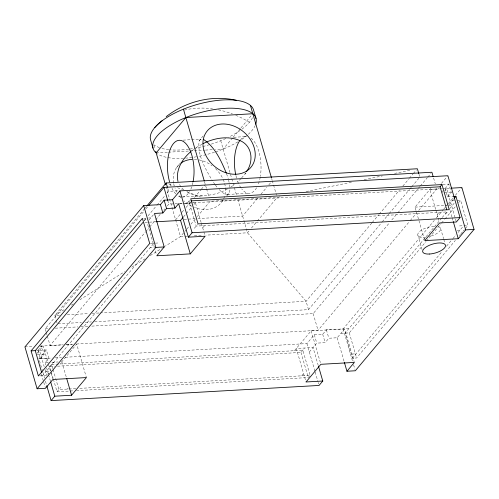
<?xml version="1.0" encoding="UTF-8"?>
<svg xmlns="http://www.w3.org/2000/svg" width="499" height="499" viewBox="0 0 499 499"><rect width="100%" height="100%" fill="white"/><g stroke="black" fill="none" stroke-linecap="round" stroke-linejoin="round"><path stroke-width="0.37" stroke-dasharray="2.5 1.87" d="M203.168 135.928L199.188 140.674C196.999 154.989 205.451 168.718 212.343 180.694M226.802 195.882L229.291 192.92L230.002 189.595L229.846 187.505M241.616 177.962L245.739 172.922M176.471 167.714L180.457 162.967M144.61 208.644L54.859 315.493L56.075 319.678M145.109 208.046L146.619 206.255M46.051 331.667L45.209 328.754L143.899 211.258M145.901 208.875L147.91 206.486M144.036 220.595L146.039 218.206M148.047 215.817L156.567 205.669M157.073 205.077L165.094 195.521M167.096 193.138L168.6 191.342L178.711 190.774M144.273 220.876L146.587 218.113M37.986 350.385L41.698 345.969L44.13 354.34L40.419 358.756L37.986 350.385L46.363 349.911L48.796 358.282L45.085 362.704L45.733 364.931M37.144 353.161L43.176 345.982L48.11 362.966M148.92 220.084L153.561 214.564M42.633 371.456L38.941 358.75L46.363 349.911M47.324 336.033L50.075 345.495L145.259 232.172M145.758 231.58L149.263 227.401M149.769 226.808L155.276 220.246M155.775 219.647L160.784 213.684M163.791 210.104L164.795 208.913M167.302 205.931L168.805 204.141L174.238 203.835M232.565 137.899L223.165 149.089L215.462 149.525M233.058 137.306L240.481 128.474M240.973 127.881L252.85 113.747M51.035 371.075L49.744 366.646L53.455 362.23M187.031 203.205L189.813 199.893M153.424 243.78L42.577 375.747L41.928 373.533M175.629 219.841L181.567 212.774M182.06 212.181L184.037 209.829M186.015 207.472L190.468 202.17M194.429 197.461L200.86 189.801M201.353 189.215L205.314 184.499M47.692 374.406L48.615 373.302M183.532 216.865L191.94 206.854M193.918 204.496L196.332 201.627M186.426 229.515L180.495 236.582L165.362 246.082M186.925 228.922L188.903 226.571M190.88 224.213L195.334 218.911M197.311 216.554L210.173 201.24L277.163 197.454L281.742 196.519M53.393 379.203L57.042 391.759L60.753 387.343M194.323 228.317L197.573 224.45M222.317 201.216L223.315 200.03M245.034 174.176L246.026 172.991M67.271 389.077L68.201 387.973M202.7 227.843L204.553 225.635M257.459 198.384L242.62 216.048L197.96 218.574M260.927 194.261L266.859 187.194M268.842 184.836L271.313 181.892M248.97 231.025L247.485 232.79L205.9 235.141M251.44 228.08L256.885 221.6M257.378 221.013L277.163 197.454M371.761 223.084L306.08 301.284L100.748 312.898M372.26 222.492L378.778 214.726M379.284 214.133L399.337 190.256M402.849 186.077L408.868 178.91M409.367 178.318L412.879 174.139M413.378 173.54L416.384 169.959M94.623 321.755L308.513 309.654L381.716 222.504M382.215 221.905L388.733 214.146M389.232 213.547L409.292 189.67M409.791 189.071L411.295 187.281M411.8 186.688L418.817 178.33M91.81 326.121L313.172 313.597L389.32 222.941M391.827 219.959L397.335 213.397M397.84 212.799L417.875 188.946M418.38 188.348L419.884 186.557M420.383 185.965L427.394 177.613M427.899 177.014L430.905 173.434M294.447 350.703L311.145 330.825L348.826 328.691M424.543 239.876L415.031 207.135L430.799 188.366M65.35 357.253L306.91 343.593L314.326 334.76L322.703 334.286L326.415 329.864L343.162 328.922L434.336 220.371M76.478 344.004L318.038 330.338L409.716 221.194M410.215 220.595L416.727 212.842M418.736 210.459L436.768 188.984L436.344 187.53M441.472 183.389L447.403 176.322M57.522 366.204L300.966 352.437L304.677 348.021M438.247 188.996L439.176 187.892M445.145 188.51L448.851 184.094L451.283 192.464L447.572 196.88L445.145 188.51L450.472 188.21M309.336 351.963L316.759 343.131L325.136 342.657L328.841 338.235L337.218 337.761L344.641 328.928L354.165 361.713M444.765 190.73L446.624 188.522L455.269 218.281M301.739 375.816L303.598 373.601M437.168 214.582L439.026 212.368M436.338 217.982L443.355 209.63M443.854 209.037L447.865 204.266M448.364 203.667L453.373 197.704M455.375 195.315L461.893 187.562M448.994 204.69L453.628 199.17M441.727 218.088L345.115 333.107L352.413 358.22L356.598 357.983L455.375 240.387M442.226 217.495L447.722 210.952M449.718 208.576L454.57 202.8M76.484 390.655L308.263 377.55L310.116 375.342L78.917 388.415M445.545 214.108L448.327 210.79M340.929 333.344L349.3 332.87L426.015 241.541M426.52 240.942L441.06 223.633M441.559 223.034L444.565 219.454M445.071 218.855L455.599 206.324M458.606 202.737L460.614 200.355L467.906 225.461L463.396 230.837M352.413 358.22L442.027 251.527M446.524 246.175L452.518 239.04M453.017 238.441L456.017 234.873M458.013 232.497L463.259 226.253M459.386 235.609L460.39 234.418M460.889 233.819L462.891 231.43M241.123 178.499L237.449 182.135M199.188 140.674L200.922 139.134L202.245 139.302M219.117 189.458L221.531 191.903L224.906 194.111L227.55 194.454L229.291 192.92M191.641 150.985L195.34 148.197M195.957 147.729L202.376 144.011M230.669 187.25L234.368 184.462M64.072 309.711L54.859 315.493L59.524 315.231M71.307 305.163L73.278 303.928M79.852 299.793L124.582 271.699M131.817 267.152L145.633 258.476M150.236 255.588L161.414 248.564M227.407 188.915C213.628 197.273 196.899 195.814 181.493 197.061A28.431 13.23 86.8 0 0 189.614 191.541M306.124 191.529L351.851 182.172M364.045 179.677L382.334 175.935M394.528 173.44L409.766 170.321M183.089 140.138L190.843 139.701M191.622 139.658L200.922 139.134M233.8 137.269L246.207 136.57M156.175 152.875L167.726 152.22M168.494 152.176L189.283 151.004M190.057 150.96L202.376 150.261M205.457 150.087L212.387 149.694M227.55 194.454L248.483 193.275M442.763 184.437L448.851 184.094M190.406 200.91L188.884 200.997L196.182 226.109L447.397 211.9M175.018 203.792L178.898 203.573M179.677 203.523L190.549 202.912M193.656 202.737L436.768 188.984M179.415 203.636L183.981 203.374M184.742 203.33L190.836 202.987M191.597 202.943L195.402 202.731L201.197 222.673M442.052 188.778L429.876 189.47L435.664 209.412M442.813 188.734L446.624 188.522M451.283 192.464L442.912 192.938L442.301 190.843M447.572 196.88L452.905 196.581M143.799 218.269L145.889 218.15M148.683 217.994L150.779 217.876M452.237 200.823L454.333 200.704M457.121 200.548L460.614 200.355M184.1 219.36L194.878 218.749M144.972 222.411L147.068 222.292L154.359 247.404L150.174 247.641M149.351 222.167L156.199 221.774M415.031 207.135L447.004 205.326M448.526 205.245L452.718 205.008M187.424 236.189L180.495 236.582L166.117 187.1M194.354 235.796L201.284 235.403M150.399 243.425L153.187 243.263M155.283 243.144L158.071 242.988M459.535 225.935L467.906 225.461M457.221 230.276L460.009 230.12M67.303 314.788L89.084 313.559M92.19 313.384L99.968 312.942M58.071 323.82L81.406 322.504M85.292 322.279L91.517 321.93M45.209 328.754L48.316 328.579M55.308 328.186L77.832 326.907M80.938 326.733L87.93 326.34M24.95 346.917L33.327 346.443M40.176 346.056L41.698 345.969M50.075 345.495L63.273 344.753M66.386 344.572L72.598 344.223M40.388 346.138L62.968 344.859M66.011 344.69L72.106 344.341M36.676 350.554L39.465 350.398L44.186 366.646M37.275 354.727L44.13 354.34M38.941 358.75L52.145 358.001M55.252 357.827L61.464 357.477M40.419 358.756L48.796 358.282M45.085 362.704L48.129 362.53M51.933 362.311L58.027 361.968M58.452 364.052L51.603 364.438L52.888 368.867M49.744 366.646L54.416 366.385M46.282 371.331L50.474 371.094L48.328 363.709M351.932 354.041L356.124 353.803M39.783 375.903L46.064 375.547M75.811 388.59L58.894 389.551L55.894 379.209M57.042 391.759L73.378 390.836M202.432 195.876L193.762 194.928L186.489 192.059M169.011 184.15L173.265 185.921M177.525 187.686L182.497 189.751M186.751 191.516L200.236 197.117M183.8 189.763L181.106 187.468L179.029 183.47M214.926 184.412L212.749 181.337M215.387 185.01L217.664 187.986M226.571 173.795L228.23 178.623M455.487 219.03L456.348 222.005M450.029 210.416L451.963 217.059M452.175 217.801L453.036 220.751M433.6 178.068L435.29 183.888M435.883 210.148L437.979 217.371M438.184 218.069L439.401 222.255M440.605 228.492L443.567 238.684M443.779 239.408L444.628 242.321M419.01 174.344L419.615 176.44M417.838 235.041L422.067 249.6M349.3 332.87L356.598 357.983M343.162 328.922L352.712 361.806M353.585 364.794L354.883 369.279M337.218 337.761L344.135 361.575M326.415 329.864L328.841 338.235M322.703 334.286L325.136 342.657M313.172 313.597L318.038 330.338M271.656 178.48L272.086 179.971M272.304 180.713L273.358 184.349M273.571 185.079L276.533 195.271M308.513 309.654L306.08 301.284L247.485 232.79L237.649 198.939M314.326 334.76L316.759 343.131M311.145 330.825L320.869 364.307M318.237 365.405L313.048 347.547L296.3 348.495L306.03 381.972M306.91 343.593L314.956 371.306M315.175 372.054L317.988 381.723M318.2 382.471L318.636 383.956M309.904 374.599L302.818 350.229L59.974 363.964L76.671 344.085L86.402 377.568M300.966 352.437L308.263 377.55M220.733 140.718L231.598 178.106M231.81 178.848L232.89 182.572M233.108 183.314L234.187 187.031M234.405 187.78L236.57 195.215M204.447 181.524L205.095 183.757M205.731 185.959L206.368 188.142M206.58 188.872L208.906 196.874M201.409 223.409L203.711 231.33M203.916 232.029L204.727 234.817M167.795 188.553L168.6 191.342M153.942 145.203L155.158 149.388M167.745 200.504L168.805 204.141M155.376 250.891L156.387 254.384M56.281 320.377L57.092 323.165M61.832 361.756L66.554 378.005M46.264 332.396L47.112 335.309M53.106 369.609L55.676 378.473M51.247 371.817L53.181 378.46M51.079 373.183L52.701 378.766M46.594 367.913L48.328 373.863M48.54 374.606L50.486 381.305M45.047 369.603L46.763 375.51M42.852 372.204L44.586 378.18M45.453 381.167L46.538 384.904M41.373 374.163L43.538 381.598M43.756 382.346L45.266 387.555M228.542 179.983L229.172 182.69M229.64 184.724L229.796 186.813M255.214 125.486A53.605 21.033 -16.2 0 1 247.897 134.68M247.317 135.185A53.605 21.033 -16.2 0 1 241.217 139.764M237.873 141.866A53.605 21.033 -16.2 0 1 215.219 152.002M214.476 152.245A53.605 21.033 -16.2 0 1 198.721 156.343M196.5 156.755A53.605 21.033 -16.2 0 1 185.715 158.152M183.52 158.302A53.605 21.033 -16.2 0 1 157.21 153.673M224.587 196.512A28.431 22.555 40 0 1 194.485 207.478M191.841 206.299A28.431 22.555 40 0 1 183.906 200.879M180.806 197.698A28.431 22.555 40 0 1 178.555 194.785M177.02 192.333A28.431 22.555 40 0 1 175.006 188.061M174.276 185.884A28.431 22.555 40 0 1 173.733 183.694M173.596 182.965A28.431 22.555 40 0 1 179.378 164.371M194.311 159.324A28.431 22.555 40 0 1 197.342 159.586M198.852 159.842A28.431 22.555 40 0 1 212 165.699M215.437 168.556A28.431 22.555 40 0 1 222.866 178.698M223.196 179.415A28.431 22.555 40 0 1 224.799 195.789M256.611 187.755A28.431 13.23 86.8 0 1 241.741 188.934M240.98 187.898A28.431 13.23 86.8 0 1 238.871 184.2M238.584 183.588A28.431 13.23 86.8 0 1 237.044 179.584M236.601 178.149A28.431 13.23 86.8 0 1 235.902 175.461M240.437 139.789A28.431 13.23 86.8 0 1 246.288 136.508M251.009 138.161A28.431 13.23 86.8 0 1 260.359 176.378M260.235 177.133A28.431 13.23 86.8 0 1 259.617 180.02M259.199 181.555A28.431 13.23 86.8 0 1 257.946 185.085M180.8 196.968A28.431 13.23 86.8 0 1 178.031 195.814M175.804 193.943A28.431 13.23 86.8 0 1 171.881 187.986M171.051 186.102A28.431 13.23 86.8 0 1 170.29 184.075M192.951 182.397A28.431 13.23 86.8 0 1 191.984 186.09M191.741 186.819A28.431 13.23 86.8 0 1 190.668 189.514M438.471 226.689A11.845 4.647 -16.2 0 1 439.363 231.536A11.845 4.647 -16.2 0 1 428.947 236.638M425.99 237.162A11.845 4.647 -16.2 0 1 419.079 231.998A11.845 4.647 -16.2 0 1 436.413 226.278M252.482 117.745A53.605 21.033 -16.2 0 1 240.655 130.108M240.044 130.538A53.605 21.033 -16.2 0 1 228.623 137.188M225.822 138.522A53.605 21.033 -16.2 0 1 189.389 149.12M188.61 149.22A53.605 21.033 -16.2 0 1 169.541 149.769M168.749 149.688A53.605 21.033 -16.2 0 1 160.216 147.922M159.437 147.648A53.605 21.033 -16.2 0 1 154.241 144.91M184.424 110.092A85.285 67.664 40 0 1 212.487 108.838M218.406 109.855A85.285 67.664 40 0 1 232.415 113.934M235.771 115.269A85.285 67.664 40 0 1 249.45 122.261"/><path stroke-width="0.75" d="M246.45 171.662C253.355 162.456 252.731 147.592 241.984 141.529C229.758 135.298 214.838 137.568 203.031 143.675M451.233 188.167L461.893 187.562L474.05 229.415L465.673 229.889L458.257 238.728L424.761 240.618L439.6 222.953L456.348 222.005L460.059 217.583L447.902 175.735L179.933 190.892L172.511 199.725L164.14 200.199L160.429 204.615L143.681 205.563L24.95 346.917L37.107 388.771L45.484 388.297L52.906 379.465L86.402 377.568L71.557 395.239L54.809 396.187L51.098 400.603L46.756 385.652M147.118 205.657L166.173 182.971L417.389 168.762L418.804 173.646M148.908 205.295L163.94 187.399L431.903 172.242L433.176 176.609M31.094 350.872L142.402 218.35L149.7 243.462L38.386 375.984L31.094 350.872L35.279 350.635L142.876 222.529M162.861 212.986L166.572 208.57L174.943 208.095L178.654 203.679L188.385 237.162L205.133 236.214L190.287 253.879L156.792 255.775L164.215 246.943L154.484 213.46L162.861 212.986L160.429 204.615M37.107 388.771L155.838 247.417L164.215 246.943M156.199 221.774L180.563 220.402L183.033 217.452M188.385 237.162L192.09 232.74L460.059 217.583M191.167 200.866L440.106 186.788L441.958 184.58L449.256 209.686L198.034 223.895L190.737 198.789L441.958 184.58M454.096 198.614L455.949 196.406L465.673 229.889M318.456 366.147L322.778 381.03L319.067 385.446L51.098 400.603M344.354 362.318L346.942 371.244L354.365 362.411L320.869 364.307L306.03 381.972L322.778 381.03M474.05 229.415L355.319 370.769L346.942 371.244M191.023 151.453C182.472 158.67 175.349 169.853 177.987 181.468M166.211 116.654C185.759 101.453 212.1 94.673 236.37 100.349M252.85 113.747L185.859 117.539L156.175 152.875A53.605 21.033 -16.2 0 1 199.001 113.011A53.605 21.033 -16.2 0 1 255.7 124.257M453.666 196.537L455.949 196.406M203.567 139.477C215.119 147.155 221.126 160.722 226.334 173.103M453.248 221.494L458.257 238.728M440.106 186.788L446.755 209.68M256.031 118.5L253.598 110.129A53.605 21.033 -16.2 0 0 196.569 104.64A53.605 21.033 -16.2 0 0 150.561 139.757L152.993 148.128M250.417 105.376L271.437 177.738M183.426 109.169L204.228 180.781M179.933 190.892L192.09 232.74M180.563 220.402L190.287 253.879M172.511 199.725L174.943 208.095M166.173 182.971L167.39 187.156M155.769 151.478L165.468 184.867M163.94 187.399L167.745 200.504M164.14 200.199L166.572 208.57M143.681 205.563L155.838 247.417M66.766 378.741L71.557 395.239M50.705 382.047L54.809 396.187M35.279 350.635L41.716 372.79M181.118 162.992A28.431 22.555 40 0 1 192.103 159.349M235.746 174.762A28.431 13.23 86.8 0 1 240.031 140.3M169.61 181.942A28.431 13.23 86.8 0 1 179.409 140.294A28.431 13.23 86.8 0 1 193.101 181.661M154.709 127.619A85.285 67.664 40 0 1 162.599 120.321M203.96 150.548A28.431 22.555 40 0 0 247.959 170.159A28.431 22.555 40 0 0 235.322 126.665A28.431 22.555 40 0 0 203.96 150.548M429.452 254.028A11.845 4.647 -16.2 0 0 445.47 245.234A11.845 4.647 -16.2 0 0 427.344 246.257A11.845 4.647 -16.2 0 0 429.452 254.028"/></g></svg>
